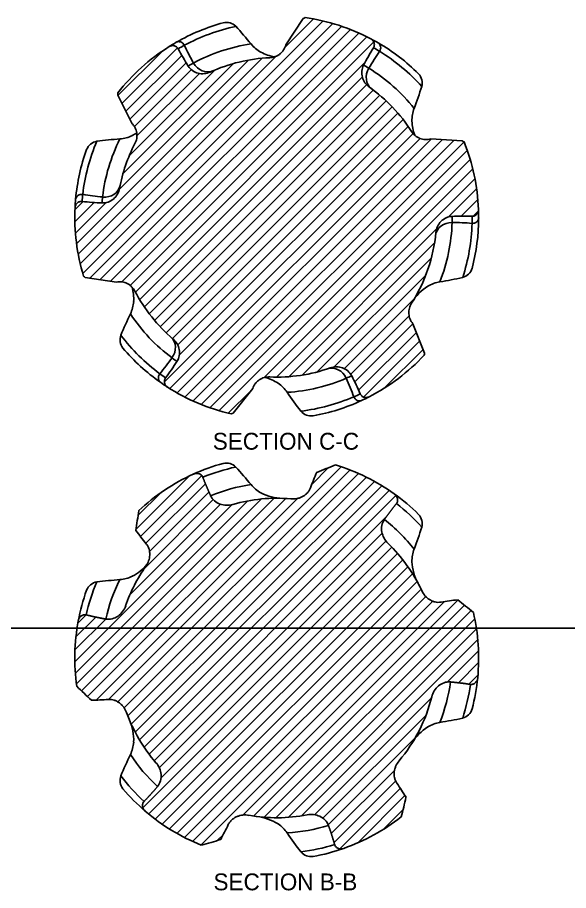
# Model space of a CAD drawing. Header units: inches. Extents: x 1 to 33, y 0.5 to 30.6.
# Drawn here: x 9.19 to 17.37, y 17.6 to 30.58 of the extents above; entities that cross this region are included whole.
import ezdxf
from ezdxf.enums import TextEntityAlignment as Align

# ---------------------------------------------------------------- set-up
doc = ezdxf.new("R2010")
doc.units = ezdxf.units.IN
doc.header["$MEASUREMENT"] = 0
doc.layers.add('Default', color=7, linetype='Continuous')
doc.layers.add('ODG-42319R1', color=7, linetype='Continuous')
doc.styles.add('SEACAD_Solid_Edge_ANSI', font='seans.ttf')

# ---------------------------------------------------------------- blocks, each defined once
blk = doc.blocks.new('SE11')
at = {"layer": 'ODG-42319R1', "linetype": 'Continuous'}
h = blk.add_hatch(dxfattribs=at)
h.set_pattern_fill('LINE', angle=45, style=0)
edge = h.paths.add_edge_path()
edge.add_spline(control_points=[(11.068, 18.924), (11.063, 18.919), (11.059, 18.914), (11.052, 18.902), (11.05, 18.895), (11.046, 18.882), (11.045, 18.875), (11.045, 18.861), (11.045, 18.855), (11.049, 18.834), (11.054, 18.821), (11.068, 18.798), (11.076, 18.787), (11.087, 18.778)], knot_values=[0, 0, 0, 0, 0.125, 0.125, 0.25, 0.25, 0.375, 0.375, 0.5, 0.5, 0.75, 0.75, 1, 1, 1, 1], degree=3, periodic=0)
edge.add_arc((13.039, 21.056), 3, 229.3973, 248.07)
edge.add_line((11.919, 18.273), (11.919, 18.273))
edge.add_arc((9.82, 25.917), 7.927, 285.3543, 287.5215)
edge.add_line((12.206, 18.358), (12.206, 18.358))
edge.add_arc((5.823, 21.748), 7.228, 332.0243, 334.0009)
edge.add_spline(control_points=[(12.32, 18.58), (12.326, 18.594), (12.334, 18.606), (12.353, 18.63), (12.363, 18.641), (12.385, 18.661), (12.397, 18.67), (12.416, 18.682), (12.422, 18.686), (12.435, 18.693), (12.442, 18.696), (12.463, 18.705), (12.477, 18.709), (12.506, 18.717), (12.521, 18.719), (12.565, 18.724), (12.595, 18.723), (12.625, 18.717)], knot_values=[0, 0, 0, 0, 0.125, 0.125, 0.25, 0.25, 0.375, 0.375, 0.4375, 0.4375, 0.5, 0.5, 0.625, 0.625, 0.75, 0.75, 1, 1, 1, 1], degree=3, periodic=0)
edge.add_arc((13.039, 21.056), 2.375, 259.9428, 280.9358)
edge.add_spline(control_points=[(13.49, 18.724), (13.522, 18.73), (13.554, 18.731), (13.602, 18.726), (13.618, 18.723), (13.649, 18.715), (13.664, 18.709), (13.686, 18.699), (13.693, 18.696), (13.707, 18.688), (13.714, 18.683), (13.734, 18.669), (13.746, 18.659), (13.763, 18.642), (13.768, 18.635), (13.778, 18.623), (13.783, 18.616), (13.795, 18.596), (13.802, 18.582), (13.808, 18.566)], knot_values=[0, 0, 0, 0, 0.25, 0.25, 0.375, 0.375, 0.5, 0.5, 0.5625, 0.5625, 0.625, 0.625, 0.75, 0.75, 0.8125, 0.8125, 0.875, 0.875, 1, 1, 1, 1], degree=3, periodic=0)
edge.add_spline(control_points=[(13.808, 18.566), (13.842, 18.473), (13.872, 18.378), (13.9, 18.283)], knot_values=[0.755543, 0.755543, 0.755543, 0.755543, 0.908678, 0.908678, 0.908678, 0.908678], weights=[0.989276, 0.990492, 0.992073, 0.994019], degree=3, periodic=0)
edge.add_spline(control_points=[(13.9, 18.283), (13.902, 18.276), (13.904, 18.27), (13.911, 18.258), (13.916, 18.253), (13.925, 18.243), (13.931, 18.239), (13.942, 18.231), (13.949, 18.228), (13.968, 18.221), (13.982, 18.219), (14.009, 18.219), (14.023, 18.222), (14.036, 18.226)], knot_values=[0, 0, 0, 0, 0.125, 0.125, 0.25, 0.25, 0.375, 0.375, 0.5, 0.5, 0.75, 0.75, 1, 1, 1, 1], degree=3, periodic=0)
edge.add_arc((13.039, 21.056), 3, 289.3973, 308.07)
edge.add_line((14.889, 18.694), (14.889, 18.694))
edge.add_arc((7.219, 20.698), 7.927, 345.3543, 347.5215)
edge.add_line((14.959, 18.986), (14.959, 18.986))
edge.add_arc((8.832, 15.153), 7.228, 32.0243, 34.0009)
edge.add_spline(control_points=[(14.824, 19.195), (14.815, 19.207), (14.808, 19.22), (14.796, 19.248), (14.792, 19.263), (14.786, 19.292), (14.784, 19.306), (14.783, 19.329), (14.783, 19.336), (14.784, 19.351), (14.785, 19.359), (14.787, 19.381), (14.79, 19.395), (14.798, 19.424), (14.804, 19.438), (14.822, 19.479), (14.838, 19.504), (14.857, 19.527)], knot_values=[0, 0, 0, 0, 0.125, 0.125, 0.25, 0.25, 0.375, 0.375, 0.4375, 0.4375, 0.5, 0.5, 0.625, 0.625, 0.75, 0.75, 1, 1, 1, 1], degree=3, periodic=0)
edge.add_arc((13.039, 21.056), 2.375, 319.9428, 345.9358)
edge.add_spline(control_points=[(15.343, 20.479), (15.351, 20.51), (15.364, 20.54), (15.388, 20.581), (15.398, 20.594), (15.419, 20.619), (15.43, 20.63), (15.448, 20.646), (15.455, 20.651), (15.468, 20.66), (15.475, 20.664), (15.496, 20.677), (15.51, 20.683), (15.533, 20.691), (15.541, 20.693), (15.557, 20.697), (15.564, 20.698), (15.588, 20.701), (15.604, 20.702), (15.62, 20.7)], knot_values=[0, 0, 0, 0, 0.25, 0.25, 0.375, 0.375, 0.5, 0.5, 0.5625, 0.5625, 0.625, 0.625, 0.75, 0.75, 0.8125, 0.8125, 0.875, 0.875, 1, 1, 1, 1], degree=3, periodic=0)
edge.add_spline(control_points=[(15.62, 20.7), (15.719, 20.691), (15.818, 20.679), (15.916, 20.664)], knot_values=[0.755543, 0.755543, 0.755543, 0.755543, 0.908678, 0.908678, 0.908678, 0.908678], weights=[0.989276, 0.990492, 0.992073, 0.994019], degree=3, periodic=0)
edge.add_spline(control_points=[(15.916, 20.664), (15.923, 20.663), (15.93, 20.662), (15.944, 20.664), (15.95, 20.665), (15.963, 20.67), (15.969, 20.673), (15.981, 20.68), (15.986, 20.685), (16.001, 20.699), (16.009, 20.711), (16.02, 20.736), (16.024, 20.749), (16.025, 20.763)], knot_values=[0, 0, 0, 0, 0.125, 0.125, 0.25, 0.25, 0.375, 0.375, 0.5, 0.5, 0.75, 0.75, 1, 1, 1, 1], degree=3, periodic=0)
edge.add_arc((13.039, 21.056), 3, 354.3973, 373.07)
edge.add_line((15.962, 21.734), (15.962, 21.734))
edge.add_arc((10.904, 15.63), 7.927, 50.3543, 52.5215)
edge.add_line((15.727, 21.921), (15.727, 21.921))
edge.add_arc((16.611, 14.748), 7.228, 97.0243, 99.0009)
edge.add_spline(control_points=[(15.48, 21.886), (15.465, 21.884), (15.45, 21.883), (15.42, 21.884), (15.405, 21.886), (15.376, 21.893), (15.362, 21.898), (15.342, 21.906), (15.335, 21.91), (15.321, 21.917), (15.315, 21.92), (15.296, 21.932), (15.284, 21.941), (15.262, 21.96), (15.251, 21.971), (15.222, 22.005), (15.206, 22.03), (15.193, 22.057)], knot_values=[0, 0, 0, 0, 0.125, 0.125, 0.25, 0.25, 0.375, 0.375, 0.4375, 0.4375, 0.5, 0.5, 0.625, 0.625, 0.75, 0.75, 1, 1, 1, 1], degree=3, periodic=0)
edge.add_arc((13.039, 21.056), 2.375, 24.9428, 45.9358)
edge.add_spline(control_points=[(14.691, 22.762), (14.668, 22.785), (14.648, 22.811), (14.625, 22.853), (14.618, 22.868), (14.607, 22.898), (14.603, 22.913), (14.599, 22.937), (14.598, 22.945), (14.596, 22.961), (14.596, 22.969), (14.596, 22.993), (14.598, 23.009), (14.602, 23.033), (14.604, 23.041), (14.609, 23.056), (14.611, 23.064), (14.621, 23.086), (14.629, 23.1), (14.638, 23.113)], knot_values=[0, 0, 0, 0, 0.25, 0.25, 0.375, 0.375, 0.5, 0.5, 0.5625, 0.5625, 0.625, 0.625, 0.75, 0.75, 0.8125, 0.8125, 0.875, 0.875, 1, 1, 1, 1], degree=3, periodic=0)
edge.add_spline(control_points=[(14.638, 23.113), (14.695, 23.195), (14.755, 23.274), (14.817, 23.351)], knot_values=[0.755543, 0.755543, 0.755543, 0.755543, 0.908678, 0.908678, 0.908678, 0.908678], weights=[0.989276, 0.990492, 0.992073, 0.994019], degree=3, periodic=0)
edge.add_spline(control_points=[(14.817, 23.351), (14.822, 23.357), (14.825, 23.362), (14.831, 23.375), (14.833, 23.382), (14.835, 23.395), (14.836, 23.402), (14.835, 23.416), (14.834, 23.422), (14.829, 23.442), (14.823, 23.455), (14.807, 23.477), (14.797, 23.487), (14.786, 23.495)], knot_values=[0, 0, 0, 0, 0.125, 0.125, 0.25, 0.25, 0.375, 0.375, 0.5, 0.5, 0.75, 0.75, 1, 1, 1, 1], degree=3, periodic=0)
edge.add_arc((13.039, 21.056), 3, 54.3973, 73.07)
edge.add_line((13.913, 23.926), (13.913, 23.926))
edge.add_arc((16.67, 16.493), 7.927, 110.3543, 112.5215)
edge.add_line((13.634, 23.816), (13.634, 23.816))
edge.add_arc((20.288, 20.995), 7.228, 157.0243, 159.0009)
edge.add_spline(control_points=[(13.541, 23.585), (13.535, 23.571), (13.528, 23.557), (13.512, 23.532), (13.503, 23.52), (13.483, 23.498), (13.472, 23.488), (13.454, 23.475), (13.448, 23.471), (13.435, 23.463), (13.429, 23.459), (13.409, 23.448), (13.395, 23.442), (13.367, 23.433), (13.352, 23.429), (13.308, 23.42), (13.279, 23.419), (13.249, 23.422)], knot_values=[0, 0, 0, 0, 0.125, 0.125, 0.25, 0.25, 0.375, 0.375, 0.4375, 0.4375, 0.5, 0.5, 0.625, 0.625, 0.75, 0.75, 1, 1, 1, 1], degree=3, periodic=0)
edge.add_arc((13.039, 21.056), 2.375, 84.9428, 105.9358)
edge.add_spline(control_points=[(12.387, 23.34), (12.356, 23.331), (12.324, 23.326), (12.276, 23.327), (12.26, 23.329), (12.228, 23.335), (12.212, 23.339), (12.19, 23.347), (12.182, 23.35), (12.168, 23.357), (12.161, 23.361), (12.14, 23.373), (12.127, 23.382), (12.108, 23.398), (12.103, 23.403), (12.092, 23.415), (12.086, 23.421), (12.072, 23.44), (12.064, 23.454), (12.057, 23.469)], knot_values=[0, 0, 0, 0, 0.25, 0.25, 0.375, 0.375, 0.5, 0.5, 0.5625, 0.5625, 0.625, 0.625, 0.75, 0.75, 0.8125, 0.8125, 0.875, 0.875, 1, 1, 1, 1], degree=3, periodic=0)
edge.add_spline(control_points=[(12.057, 23.469), (12.015, 23.559), (11.976, 23.651), (11.941, 23.743)], knot_values=[0.755543, 0.755543, 0.755543, 0.755543, 0.908678, 0.908678, 0.908678, 0.908678], weights=[0.989276, 0.990492, 0.992073, 0.994019], degree=3, periodic=0)
edge.add_spline(control_points=[(11.941, 23.743), (11.938, 23.75), (11.935, 23.756), (11.927, 23.767), (11.922, 23.772), (11.912, 23.781), (11.906, 23.785), (11.894, 23.791), (11.887, 23.793), (11.867, 23.799), (11.853, 23.8), (11.826, 23.797), (11.813, 23.794), (11.8, 23.788)], knot_values=[0, 0, 0, 0, 0.125, 0.125, 0.25, 0.25, 0.375, 0.375, 0.5, 0.5, 0.75, 0.75, 1, 1, 1, 1], degree=3, periodic=0)
edge.add_arc((13.039, 21.056), 3, 114.3973, 133.07)
edge.add_line((10.991, 23.247), (10.991, 23.247))
edge.add_arc((18.806, 21.919), 7.927, 170.3543, 172.5215)
edge.add_line((10.946, 22.951), (10.946, 22.951))
edge.add_arc((16.717, 27.303), 7.228, 217.0243, 219.0009)
edge.add_spline(control_points=[(11.1, 22.754), (11.109, 22.743), (11.117, 22.73), (11.131, 22.703), (11.137, 22.69), (11.146, 22.661), (11.149, 22.647), (11.152, 22.624), (11.152, 22.617), (11.153, 22.602), (11.153, 22.594), (11.152, 22.572), (11.15, 22.557), (11.145, 22.528), (11.141, 22.513), (11.126, 22.471), (11.113, 22.445), (11.095, 22.42)], knot_values=[0, 0, 0, 0, 0.125, 0.125, 0.25, 0.25, 0.375, 0.375, 0.4375, 0.4375, 0.5, 0.5, 0.625, 0.625, 0.75, 0.75, 1, 1, 1, 1], degree=3, periodic=0)
edge.add_arc((13.039, 21.056), 2.375, 144.9428, 160.9358)
edge.add_spline(control_points=[(10.795, 21.832), (10.784, 21.801), (10.769, 21.772), (10.741, 21.733), (10.73, 21.721), (10.707, 21.698), (10.695, 21.688), (10.675, 21.674), (10.668, 21.67), (10.655, 21.662), (10.647, 21.658), (10.625, 21.648), (10.61, 21.642), (10.587, 21.637), (10.579, 21.635), (10.563, 21.633), (10.555, 21.632), (10.531, 21.631), (10.515, 21.632), (10.499, 21.635)], knot_values=[0, 0, 0, 0, 0.25, 0.25, 0.375, 0.375, 0.5, 0.5, 0.5625, 0.5625, 0.625, 0.625, 0.75, 0.75, 0.8125, 0.8125, 0.875, 0.875, 1, 1, 1, 1], degree=3, periodic=0)
edge.add_spline(control_points=[(10.499, 21.635), (10.401, 21.653), (10.304, 21.673), (10.208, 21.697)], knot_values=[0.755543, 0.755543, 0.755543, 0.755543, 0.908678, 0.908678, 0.908678, 0.908678], weights=[0.989276, 0.990492, 0.992073, 0.994019], degree=3, periodic=0)
edge.add_spline(control_points=[(10.208, 21.697), (10.201, 21.699), (10.194, 21.7), (10.18, 21.7), (10.173, 21.699), (10.16, 21.695), (10.154, 21.693), (10.142, 21.686), (10.136, 21.682), (10.12, 21.669), (10.111, 21.658), (10.098, 21.634), (10.093, 21.621), (10.091, 21.608)], knot_values=[0, 0, 0, 0, 0.125, 0.125, 0.25, 0.25, 0.375, 0.375, 0.5, 0.5, 0.75, 0.75, 1, 1, 1, 1], degree=3, periodic=0)
edge.add_arc((13.039, 21.056), 3, 169.3973, 188.07)
edge.add_line((10.069, 20.635), (10.069, 20.635))
edge.add_arc((15.64, 26.275), 7.927, 225.3543, 227.5215)
edge.add_line((10.286, 20.428), (10.286, 20.428))
edge.add_arc((10.031, 27.651), 7.228, 272.0243, 274.0009)
edge.add_spline(control_points=[(10.535, 20.441), (10.55, 20.442), (10.565, 20.442), (10.595, 20.438), (10.61, 20.435), (10.638, 20.425), (10.652, 20.42), (10.672, 20.409), (10.678, 20.405), (10.691, 20.397), (10.697, 20.393), (10.715, 20.38), (10.726, 20.37), (10.747, 20.348), (10.756, 20.337), (10.783, 20.3), (10.796, 20.274), (10.807, 20.246)], knot_values=[0, 0, 0, 0, 0.125, 0.125, 0.25, 0.25, 0.375, 0.375, 0.4375, 0.4375, 0.5, 0.5, 0.625, 0.625, 0.75, 0.75, 1, 1, 1, 1], degree=3, periodic=0)
edge.add_arc((13.039, 21.056), 2.375, 199.9428, 220.9358)
edge.add_spline(control_points=[(11.245, 19.5), (11.266, 19.475), (11.284, 19.448), (11.303, 19.404), (11.309, 19.389), (11.317, 19.357), (11.32, 19.342), (11.322, 19.318), (11.322, 19.31), (11.322, 19.293), (11.322, 19.285), (11.32, 19.261), (11.317, 19.246), (11.31, 19.222), (11.308, 19.215), (11.302, 19.2), (11.298, 19.192), (11.287, 19.171), (11.278, 19.158), (11.268, 19.146)], knot_values=[0, 0, 0, 0, 0.25, 0.25, 0.375, 0.375, 0.5, 0.5, 0.5625, 0.5625, 0.625, 0.625, 0.75, 0.75, 0.8125, 0.8125, 0.875, 0.875, 1, 1, 1, 1], degree=3, periodic=0)
edge.add_spline(control_points=[(11.268, 19.146), (11.203, 19.069), (11.137, 18.996), (11.068, 18.924)], knot_values=[0.755543, 0.755543, 0.755543, 0.755543, 0.908678, 0.908678, 0.908678, 0.908678], weights=[0.989276, 0.990492, 0.992073, 0.994019], degree=3, periodic=0)
at = {"layer": 'ODG-42319R1', "color": 7, "linetype": 'Continuous'}
for centre, radius, start, end in [((13.039, 21.056), 3, 105.372, 114.3973), ((13.039, 21.056), 2.903, 102.0618, 112.2385), ((12.289, 23.748), 0.205, 45.7145, 102.7012), ((8.026, 19.884), 5.958, 38.9911, 42.3128), ((16.67, 16.493), 7.927, 110.3543, 112.5215), ((13.039, 21.056), 3, 54.3973, 73.07), ((13.039, 21.056), 3, 114.3973, 133.07), ((20.288, 20.995), 7.228, 157.0243, 159.0009), ((13.039, 21.056), 2.605, 98.4269, 112.1571), ((13.078, 23.99), 0.552, 220.2612, 240.1784), ((13.133, 24.129), 0.7, 242.0075, 269.4585), ((13.039, 21.056), 3, 45.372, 54.3973), ((13.039, 21.056), 2.375, 84.9428, 105.9358), ((18.806, 21.919), 7.927, 170.3543, 172.5215), ((13.04, 21.056), 2.903, 42.0618, 52.2385), ((13.04, 21.056), 2.605, 38.4269, 52.1571), ((14.996, 23.052), 0.205, 345.7145, 42.7012), ((9.518, 24.811), 5.958, 338.9911, 342.3128), ((16.717, 27.303), 7.228, 217.0243, 219.0009), ((13.039, 21.056), 2.375, 24.9428, 45.9358), ((15.6, 22.489), 0.552, 160.2612, 180.1784), ((15.748, 22.512), 0.7, 182.0075, 209.4585), ((13.039, 21.056), 2.375, 144.9428, 160.9358), ((10.575, 22.895), 0.7, 297.0075, 320.0263), ((11.124, 16.277), 5.958, 93.9911, 97.3128), ((13.039, 21.056), 2.605, 153.4269, 167.1571), ((10.659, 22.771), 0.552, 275.2612, 295.1784), ((13.039, 21.056), 3, 160.372, 169.3973), ((13.039, 21.056), 2.903, 157.0618, 167.2385), ((10.404, 21.986), 0.205, 100.7145, 157.7012), ((16.611, 14.748), 7.228, 97.0243, 99.0009), ((10.904, 15.63), 7.927, 50.3543, 52.5215), ((13.039, 21.056), 3, 354.3973, 13.07), ((13.039, 21.056), 3, 169.3973, 188.07), ((13.04, 21.056), 2.605, 338.4269, 352.1571), ((13.04, 21.056), 2.903, 342.0618, 352.2385), ((13.039, 21.056), 3, 345.372, 354.3973), ((15.64, 26.275), 7.927, 225.3543, 227.5215), ((10.031, 27.651), 7.228, 272.0243, 274.0009), ((13.039, 21.056), 2.375, 319.9428, 345.9358), ((15.746, 20.359), 0.205, 285.7145, 342.7012), ((13.039, 21.056), 2.375, 199.9428, 220.9358), ((10.214, 19.842), 0.7, 357.0075, 24.4585), ((14.531, 25.983), 5.958, 278.9911, 282.3128), ((15.654, 19.438), 0.7, 122.0075, 149.4585), ((15.561, 19.555), 0.552, 100.2612, 120.1784), ((10.364, 19.851), 0.552, 335.2612, 355.1784), ((16.22, 17.008), 5.958, 153.9911, 157.3128), ((13.039, 21.056), 2.605, 213.4269, 227.1571), ((10.916, 19.238), 0.205, 160.7145, 217.7012), ((13.039, 21.055), 2.903, 217.0618, 227.2385), ((13.039, 21.056), 3, 220.372, 229.3973), ((8.832, 15.153), 7.228, 32.0243, 34.0009), ((7.219, 20.698), 7.927, 345.3543, 347.5215), ((13.039, 21.056), 3, 229.3973, 248.07), ((13.039, 21.056), 2.375, 259.9428, 280.9358), ((12.678, 18.002), 0.7, 57.0075, 84.4585), ((13.039, 21.056), 3, 289.3973, 308.07), ((5.823, 21.748), 7.228, 332.0243, 334.0009), ((12.745, 18.137), 0.552, 35.2612, 55.1784), ((13.039, 21.056), 2.605, 273.4269, 287.1571), ((18.135, 21.786), 5.958, 213.9911, 217.3128), ((9.82, 25.917), 7.927, 285.3543, 287.5215), ((13.04, 21.055), 2.903, 277.0618, 287.2385), ((13.552, 18.308), 0.205, 220.7145, 277.7012), ((13.039, 21.056), 3, 280.372, 289.3973)]:
    blk.add_arc(centre, radius, start, end, dxfattribs=at)
for points, knots in [([(11.941, 23.743), (11.938, 23.75), (11.935, 23.756), (11.927, 23.767), (11.922, 23.772), (11.912, 23.781), (11.906, 23.785), (11.894, 23.791), (11.887, 23.793), (11.867, 23.799), (11.853, 23.8), (11.826, 23.797), (11.813, 23.794), (11.8, 23.788)], [0, 0, 0, 0, 0.125, 0.125, 0.25, 0.25, 0.375, 0.375, 0.5, 0.5, 0.75, 0.75, 1, 1, 1, 1]), ([(13.249, 23.422), (13.279, 23.419), (13.308, 23.42), (13.352, 23.429), (13.367, 23.433), (13.395, 23.442), (13.409, 23.448), (13.429, 23.459), (13.435, 23.463), (13.448, 23.471), (13.454, 23.475), (13.472, 23.488), (13.483, 23.498), (13.503, 23.52), (13.512, 23.532), (13.528, 23.557), (13.535, 23.571), (13.541, 23.585)], [0, 0, 0, 0, 0.25, 0.25, 0.375, 0.375, 0.5, 0.5, 0.5625, 0.5625, 0.625, 0.625, 0.75, 0.75, 0.875, 0.875, 1, 1, 1, 1]), ([(14.817, 23.351), (14.822, 23.357), (14.825, 23.362), (14.831, 23.375), (14.833, 23.382), (14.835, 23.395), (14.836, 23.402), (14.835, 23.416), (14.834, 23.422), (14.829, 23.442), (14.823, 23.455), (14.807, 23.477), (14.797, 23.487), (14.786, 23.495)], [0, 0, 0, 0, 0.125, 0.125, 0.25, 0.25, 0.375, 0.375, 0.5, 0.5, 0.75, 0.75, 1, 1, 1, 1]), ([(12.057, 23.469), (12.084, 23.41), (12.137, 23.366), (12.258, 23.323), (12.325, 23.322), (12.387, 23.34)], [0, 0, 0, 0, 0.5, 0.5, 1, 1, 1, 1]), ([(14.638, 23.113), (14.6, 23.06), (14.589, 22.992), (14.612, 22.866), (14.645, 22.807), (14.691, 22.762)], [0, 0, 0, 0, 0.5, 0.5, 1, 1, 1, 1]), ([(11.095, 22.42), (11.113, 22.445), (11.126, 22.471), (11.141, 22.513), (11.145, 22.528), (11.15, 22.557), (11.152, 22.572), (11.153, 22.594), (11.153, 22.602), (11.152, 22.617), (11.152, 22.624), (11.149, 22.647), (11.146, 22.661), (11.137, 22.69), (11.131, 22.703), (11.117, 22.73), (11.109, 22.743), (11.1, 22.754)], [0, 0, 0, 0, 0.25, 0.25, 0.375, 0.375, 0.5, 0.5, 0.5625, 0.5625, 0.625, 0.625, 0.75, 0.75, 0.875, 0.875, 1, 1, 1, 1]), ([(15.193, 22.057), (15.206, 22.03), (15.222, 22.005), (15.251, 21.971), (15.262, 21.96), (15.284, 21.941), (15.296, 21.932), (15.315, 21.92), (15.321, 21.917), (15.335, 21.91), (15.342, 21.906), (15.362, 21.898), (15.376, 21.893), (15.405, 21.886), (15.42, 21.884), (15.45, 21.883), (15.465, 21.884), (15.48, 21.886)], [0, 0, 0, 0, 0.25, 0.25, 0.375, 0.375, 0.5, 0.5, 0.5625, 0.5625, 0.625, 0.625, 0.75, 0.75, 0.875, 0.875, 1, 1, 1, 1]), ([(10.499, 21.635), (10.563, 21.624), (10.629, 21.642), (10.734, 21.716), (10.773, 21.77), (10.795, 21.832)], [0, 0, 0, 0, 0.5, 0.5, 1, 1, 1, 1]), ([(10.208, 21.697), (10.201, 21.699), (10.194, 21.7), (10.18, 21.7), (10.173, 21.699), (10.16, 21.695), (10.154, 21.693), (10.142, 21.686), (10.136, 21.682), (10.12, 21.669), (10.111, 21.658), (10.098, 21.634), (10.093, 21.621), (10.091, 21.608)], [0, 0, 0, 0, 0.125, 0.125, 0.25, 0.25, 0.375, 0.375, 0.5, 0.5, 0.75, 0.75, 1, 1, 1, 1]), ([(15.62, 20.7), (15.556, 20.706), (15.491, 20.682), (15.393, 20.599), (15.359, 20.541), (15.343, 20.479)], [0, 0, 0, 0, 0.5, 0.5, 1, 1, 1, 1]), ([(15.916, 20.664), (15.923, 20.663), (15.93, 20.662), (15.944, 20.664), (15.95, 20.665), (15.963, 20.67), (15.969, 20.673), (15.981, 20.68), (15.986, 20.685), (16.001, 20.699), (16.009, 20.711), (16.02, 20.736), (16.024, 20.749), (16.025, 20.763)], [0, 0, 0, 0, 0.125, 0.125, 0.25, 0.25, 0.375, 0.375, 0.5, 0.5, 0.75, 0.75, 1, 1, 1, 1]), ([(10.807, 20.246), (10.796, 20.274), (10.783, 20.3), (10.756, 20.337), (10.747, 20.348), (10.726, 20.37), (10.715, 20.38), (10.697, 20.393), (10.691, 20.397), (10.678, 20.405), (10.672, 20.409), (10.652, 20.42), (10.638, 20.425), (10.61, 20.435), (10.595, 20.438), (10.565, 20.442), (10.55, 20.442), (10.535, 20.441)], [0, 0, 0, 0, 0.25, 0.25, 0.375, 0.375, 0.5, 0.5, 0.5625, 0.5625, 0.625, 0.625, 0.75, 0.75, 0.875, 0.875, 1, 1, 1, 1]), ([(11.268, 19.146), (11.309, 19.195), (11.327, 19.262), (11.315, 19.389), (11.288, 19.451), (11.245, 19.5)], [0, 0, 0, 0, 0.5, 0.5, 1, 1, 1, 1]), ([(14.857, 19.527), (14.838, 19.504), (14.822, 19.479), (14.804, 19.438), (14.798, 19.424), (14.79, 19.395), (14.787, 19.381), (14.785, 19.359), (14.784, 19.351), (14.783, 19.336), (14.783, 19.329), (14.784, 19.306), (14.786, 19.292), (14.792, 19.263), (14.796, 19.248), (14.808, 19.22), (14.815, 19.207), (14.824, 19.195)], [0, 0, 0, 0, 0.25, 0.25, 0.375, 0.375, 0.5, 0.5, 0.5625, 0.5625, 0.625, 0.625, 0.75, 0.75, 0.875, 0.875, 1, 1, 1, 1]), ([(11.068, 18.924), (11.063, 18.919), (11.059, 18.914), (11.052, 18.902), (11.05, 18.895), (11.046, 18.882), (11.045, 18.875), (11.045, 18.861), (11.045, 18.855), (11.049, 18.834), (11.054, 18.821), (11.068, 18.798), (11.076, 18.787), (11.087, 18.778)], [0, 0, 0, 0, 0.125, 0.125, 0.25, 0.25, 0.375, 0.375, 0.5, 0.5, 0.75, 0.75, 1, 1, 1, 1]), ([(12.625, 18.717), (12.595, 18.723), (12.565, 18.724), (12.521, 18.719), (12.506, 18.717), (12.477, 18.709), (12.463, 18.705), (12.442, 18.696), (12.435, 18.693), (12.422, 18.686), (12.416, 18.682), (12.397, 18.67), (12.385, 18.661), (12.363, 18.641), (12.353, 18.63), (12.334, 18.606), (12.326, 18.594), (12.32, 18.58)], [0, 0, 0, 0, 0.25, 0.25, 0.375, 0.375, 0.5, 0.5, 0.5625, 0.5625, 0.625, 0.625, 0.75, 0.75, 0.875, 0.875, 1, 1, 1, 1]), ([(13.808, 18.566), (13.786, 18.627), (13.737, 18.676), (13.62, 18.73), (13.553, 18.736), (13.49, 18.724)], [0, 0, 0, 0, 0.5, 0.5, 1, 1, 1, 1]), ([(13.9, 18.283), (13.902, 18.276), (13.904, 18.27), (13.911, 18.258), (13.916, 18.253), (13.925, 18.243), (13.931, 18.239), (13.942, 18.231), (13.949, 18.228), (13.968, 18.221), (13.982, 18.219), (14.009, 18.219), (14.023, 18.222), (14.036, 18.226)], [0, 0, 0, 0, 0.125, 0.125, 0.25, 0.25, 0.375, 0.375, 0.5, 0.5, 0.75, 0.75, 1, 1, 1, 1])]:
    blk.add_open_spline(points, degree=3, knots=knots, dxfattribs=at)
for points in [[(11.941, 23.743), (11.976, 23.651), (12.015, 23.559), (12.057, 23.469)], [(14.817, 23.351), (14.755, 23.274), (14.695, 23.195), (14.638, 23.113)], [(10.208, 21.697), (10.304, 21.673), (10.401, 21.653), (10.499, 21.635)], [(15.916, 20.664), (15.818, 20.679), (15.719, 20.691), (15.62, 20.7)], [(11.068, 18.924), (11.137, 18.996), (11.203, 19.069), (11.268, 19.146)], [(13.9, 18.283), (13.872, 18.378), (13.842, 18.473), (13.808, 18.566)]]:
    blk.add_rational_spline(points, [0.994019180582, 0.992073471432, 0.990492299028, 0.989275663369], degree=3, dxfattribs=at)
blk = doc.blocks.new('SE12')
at = {"layer": 'ODG-42319R1', "linetype": 'Continuous'}
h = blk.add_hatch(dxfattribs=at)
h.set_pattern_fill('LINE', angle=45, style=0)
edge = h.paths.add_edge_path()
edge.add_spline(control_points=[(12.362, 24.684), (12.371, 24.688), (12.381, 24.692), (12.39, 24.697)], knot_values=[0, 0, 0, 0, 1, 1, 1, 1], degree=3, periodic=0)
edge.add_line((12.39, 24.697), (12.682, 25.064))
edge.add_spline(control_points=[(12.682, 25.064), (12.686, 25.077), (12.692, 25.089), (12.705, 25.113), (12.713, 25.124), (12.729, 25.146), (12.738, 25.156), (12.758, 25.174), (12.769, 25.183), (12.792, 25.198), (12.804, 25.205), (12.828, 25.216), (12.841, 25.221), (12.881, 25.232), (12.907, 25.235), (12.935, 25.234)], knot_values=[0, 0, 0, 0, 0.125, 0.125, 0.25, 0.25, 0.375, 0.375, 0.5, 0.5, 0.625, 0.625, 0.75, 0.75, 1, 1, 1, 1], degree=3, periodic=0)
edge.add_arc((13.039, 27.606), 2.375, 267.4784, 289.5851)
edge.add_spline(control_points=[(13.835, 25.369), (13.85, 25.374), (13.865, 25.378), (13.895, 25.383), (13.911, 25.385), (13.941, 25.385), (13.957, 25.384), (13.987, 25.378), (14.002, 25.375), (14.031, 25.364), (14.045, 25.358), (14.072, 25.342), (14.084, 25.333), (14.102, 25.318), (14.107, 25.313), (14.118, 25.302), (14.123, 25.296), (14.137, 25.278), (14.145, 25.265), (14.153, 25.251)], knot_values=[0, 0, 0, 0, 0.125, 0.125, 0.25, 0.25, 0.375, 0.375, 0.5, 0.5, 0.625, 0.625, 0.75, 0.75, 0.8125, 0.8125, 0.875, 0.875, 1, 1, 1, 1], degree=3, periodic=0)
edge.add_spline(control_points=[(14.153, 25.251), (14.198, 25.163), (14.241, 25.074), (14.281, 24.983)], knot_values=[0, 0, 0, 0, 1, 1, 1, 1], degree=3, periodic=0)
edge.add_spline(control_points=[(14.281, 24.983), (14.283, 24.977), (14.286, 24.971), (14.294, 24.961), (14.299, 24.956), (14.308, 24.947), (14.313, 24.944), (14.325, 24.937), (14.331, 24.934), (14.343, 24.931), (14.349, 24.929), (14.362, 24.928), (14.369, 24.928), (14.382, 24.929), (14.388, 24.93), (14.401, 24.934), (14.407, 24.936), (14.413, 24.939)], knot_values=[0, 0, 0, 0, 0.125, 0.125, 0.25, 0.25, 0.375, 0.375, 0.5, 0.5, 0.625, 0.625, 0.75, 0.75, 0.875, 0.875, 1, 1, 1, 1], degree=3, periodic=0)
edge.add_arc((13.039, 27.606), 3, 297.2398, 316.9476)
edge.add_line((15.232, 25.558), (15.232, 25.558))
edge.add_spline(control_points=[(15.232, 25.558), (15.233, 25.569), (15.234, 25.579), (15.235, 25.589)], knot_values=[0, 0, 0, 0, 1, 1, 1, 1], degree=3, periodic=0)
edge.add_line((15.235, 25.589), (15.063, 26.025))
edge.add_spline(control_points=[(15.063, 26.025), (15.054, 26.036), (15.046, 26.047), (15.031, 26.07), (15.025, 26.082), (15.015, 26.108), (15.011, 26.12), (15.005, 26.147), (15.003, 26.16), (15.001, 26.188), (15.001, 26.201), (15.004, 26.228), (15.006, 26.242), (15.016, 26.281), (15.027, 26.306), (15.042, 26.329)], knot_values=[0, 0, 0, 0, 0.125, 0.125, 0.25, 0.25, 0.375, 0.375, 0.5, 0.5, 0.625, 0.625, 0.75, 0.75, 1, 1, 1, 1], degree=3, periodic=0)
edge.add_arc((13.039, 27.606), 2.375, 327.4784, 354.5851)
edge.add_spline(control_points=[(15.404, 27.382), (15.405, 27.398), (15.408, 27.413), (15.416, 27.443), (15.421, 27.457), (15.434, 27.485), (15.442, 27.498), (15.459, 27.524), (15.469, 27.536), (15.49, 27.557), (15.502, 27.567), (15.527, 27.585), (15.541, 27.592), (15.562, 27.602), (15.569, 27.605), (15.584, 27.61), (15.591, 27.612), (15.613, 27.617), (15.629, 27.619), (15.644, 27.62)], knot_values=[0, 0, 0, 0, 0.125, 0.125, 0.25, 0.25, 0.375, 0.375, 0.5, 0.5, 0.625, 0.625, 0.75, 0.75, 0.8125, 0.8125, 0.875, 0.875, 1, 1, 1, 1], degree=3, periodic=0)
edge.add_spline(control_points=[(15.644, 27.62), (15.743, 27.624), (15.842, 27.625), (15.941, 27.623)], knot_values=[0, 0, 0, 0, 1, 1, 1, 1], degree=3, periodic=0)
edge.add_spline(control_points=[(15.941, 27.623), (15.948, 27.622), (15.954, 27.623), (15.967, 27.625), (15.973, 27.627), (15.985, 27.632), (15.991, 27.636), (16.002, 27.643), (16.007, 27.647), (16.015, 27.657), (16.019, 27.662), (16.026, 27.673), (16.029, 27.679), (16.033, 27.691), (16.035, 27.698), (16.037, 27.71), (16.037, 27.717), (16.037, 27.723)], knot_values=[0, 0, 0, 0, 0.125, 0.125, 0.25, 0.25, 0.375, 0.375, 0.5, 0.5, 0.625, 0.625, 0.75, 0.75, 0.875, 0.875, 1, 1, 1, 1], degree=3, periodic=0)
edge.add_arc((13.039, 27.606), 3, 2.2398, 21.9476)
edge.add_line((15.822, 28.727), (15.822, 28.728))
edge.add_spline(control_points=[(15.822, 28.728), (15.813, 28.733), (15.804, 28.738), (15.795, 28.743)], knot_values=[0, 0, 0, 0, 1, 1, 1, 1], degree=3, periodic=0)
edge.add_line((15.795, 28.743), (15.327, 28.772))
edge.add_spline(control_points=[(15.327, 28.772), (15.314, 28.768), (15.301, 28.765), (15.274, 28.762), (15.26, 28.762), (15.233, 28.763), (15.219, 28.765), (15.193, 28.771), (15.18, 28.775), (15.154, 28.785), (15.142, 28.791), (15.119, 28.804), (15.107, 28.812), (15.076, 28.838), (15.058, 28.858), (15.043, 28.882)], knot_values=[0, 0, 0, 0, 0.125, 0.125, 0.25, 0.25, 0.375, 0.375, 0.5, 0.5, 0.625, 0.625, 0.75, 0.75, 1, 1, 1, 1], degree=3, periodic=0)
edge.add_arc((13.039, 27.606), 2.375, 32.4784, 54.5851)
edge.add_spline(control_points=[(14.416, 29.542), (14.403, 29.551), (14.391, 29.561), (14.369, 29.583), (14.359, 29.594), (14.342, 29.619), (14.334, 29.633), (14.321, 29.66), (14.315, 29.675), (14.307, 29.704), (14.304, 29.72), (14.302, 29.75), (14.302, 29.766), (14.304, 29.789), (14.306, 29.796), (14.309, 29.811), (14.31, 29.819), (14.317, 29.841), (14.323, 29.855), (14.33, 29.869)], knot_values=[0, 0, 0, 0, 0.125, 0.125, 0.25, 0.25, 0.375, 0.375, 0.5, 0.5, 0.625, 0.625, 0.75, 0.75, 0.8125, 0.8125, 0.875, 0.875, 1, 1, 1, 1], degree=3, periodic=0)
edge.add_spline(control_points=[(14.33, 29.869), (14.376, 29.957), (14.425, 30.043), (14.476, 30.128)], knot_values=[0, 0, 0, 0, 1, 1, 1, 1], degree=3, periodic=0)
edge.add_spline(control_points=[(14.476, 30.128), (14.48, 30.133), (14.482, 30.139), (14.487, 30.151), (14.488, 30.158), (14.49, 30.171), (14.49, 30.177), (14.488, 30.19), (14.487, 30.197), (14.483, 30.209), (14.481, 30.215), (14.475, 30.226), (14.471, 30.232), (14.463, 30.242), (14.458, 30.246), (14.448, 30.254), (14.442, 30.258), (14.437, 30.261)], knot_values=[0, 0, 0, 0, 0.125, 0.125, 0.25, 0.25, 0.375, 0.375, 0.5, 0.5, 0.625, 0.625, 0.75, 0.75, 0.875, 0.875, 1, 1, 1, 1], degree=3, periodic=0)
edge.add_arc((13.039, 27.606), 3, 62.2398, 81.9476)
edge.add_spline(control_points=[(13.46, 30.577), (13.45, 30.572), (13.441, 30.567), (13.432, 30.561)], knot_values=[0, 0, 0, 0, 1, 1, 1, 1], degree=3, periodic=0)
edge.add_line((13.432, 30.561), (13.174, 30.17))
edge.add_spline(control_points=[(13.174, 30.17), (13.17, 30.157), (13.166, 30.144), (13.155, 30.119), (13.149, 30.107), (13.134, 30.084), (13.126, 30.073), (13.107, 30.053), (13.097, 30.044), (13.076, 30.027), (13.065, 30.019), (13.041, 30.006), (13.029, 30), (12.991, 29.986), (12.964, 29.98), (12.937, 29.979)], knot_values=[0, 0, 0, 0, 0.125, 0.125, 0.25, 0.25, 0.375, 0.375, 0.5, 0.5, 0.625, 0.625, 0.75, 0.75, 1, 1, 1, 1], degree=3, periodic=0)
edge.add_arc((13.039, 27.606), 2.375, 92.4784, 114.5851)
edge.add_spline(control_points=[(12.051, 29.766), (12.037, 29.759), (12.023, 29.754), (11.993, 29.746), (11.978, 29.743), (11.947, 29.741), (11.932, 29.74), (11.901, 29.743), (11.886, 29.745), (11.856, 29.753), (11.841, 29.759), (11.814, 29.772), (11.801, 29.779), (11.782, 29.793), (11.776, 29.798), (11.764, 29.808), (11.759, 29.813), (11.743, 29.83), (11.733, 29.842), (11.725, 29.855)], knot_values=[0, 0, 0, 0, 0.125, 0.125, 0.25, 0.25, 0.375, 0.375, 0.5, 0.5, 0.625, 0.625, 0.75, 0.75, 0.8125, 0.8125, 0.875, 0.875, 1, 1, 1, 1], degree=3, periodic=0)
edge.add_spline(control_points=[(11.725, 29.855), (11.672, 29.939), (11.622, 30.024), (11.574, 30.111)], knot_values=[0, 0, 0, 0, 1, 1, 1, 1], degree=3, periodic=0)
edge.add_spline(control_points=[(11.574, 30.111), (11.571, 30.117), (11.567, 30.122), (11.559, 30.132), (11.554, 30.137), (11.544, 30.144), (11.538, 30.148), (11.526, 30.153), (11.52, 30.155), (11.507, 30.158), (11.501, 30.159), (11.488, 30.159), (11.481, 30.159), (11.469, 30.157), (11.462, 30.155), (11.45, 30.15), (11.444, 30.147), (11.439, 30.144)], knot_values=[0, 0, 0, 0, 0.125, 0.125, 0.25, 0.25, 0.375, 0.375, 0.5, 0.5, 0.625, 0.625, 0.75, 0.75, 0.875, 0.875, 1, 1, 1, 1], degree=3, periodic=0)
edge.add_arc((13.039, 27.606), 3, 122.2398, 141.9476)
edge.add_line((10.677, 29.455), (10.677, 29.455))
edge.add_spline(control_points=[(10.677, 29.455), (10.677, 29.445), (10.677, 29.435), (10.677, 29.424)], knot_values=[0, 0, 0, 0, 1, 1, 1, 1], degree=3, periodic=0)
edge.add_line((10.677, 29.424), (10.886, 29.005))
edge.add_spline(control_points=[(10.886, 29.005), (10.896, 28.995), (10.905, 28.985), (10.921, 28.963), (10.928, 28.951), (10.941, 28.927), (10.946, 28.915), (10.954, 28.889), (10.957, 28.875), (10.961, 28.848), (10.962, 28.835), (10.962, 28.808), (10.961, 28.794), (10.954, 28.754), (10.946, 28.728), (10.933, 28.704)], knot_values=[0, 0, 0, 0, 0.125, 0.125, 0.25, 0.25, 0.375, 0.375, 0.5, 0.5, 0.625, 0.625, 0.75, 0.75, 1, 1, 1, 1], degree=3, periodic=0)
edge.add_arc((13.039, 27.606), 2.375, 152.4784, 169.5851)
edge.add_spline(control_points=[(10.703, 28.036), (10.701, 28.02), (10.697, 28.005), (10.686, 27.976), (10.68, 27.962), (10.665, 27.936), (10.656, 27.923), (10.636, 27.899), (10.625, 27.888), (10.602, 27.869), (10.589, 27.86), (10.563, 27.844), (10.549, 27.838), (10.527, 27.83), (10.519, 27.828), (10.504, 27.825), (10.497, 27.823), (10.474, 27.82), (10.459, 27.819), (10.443, 27.82)], knot_values=[0, 0, 0, 0, 0.125, 0.125, 0.25, 0.25, 0.375, 0.375, 0.5, 0.5, 0.625, 0.625, 0.75, 0.75, 0.8125, 0.8125, 0.875, 0.875, 1, 1, 1, 1], degree=3, periodic=0)
edge.add_spline(control_points=[(10.443, 27.82), (10.344, 27.824), (10.245, 27.832), (10.147, 27.843)], knot_values=[0, 0, 0, 0, 1, 1, 1, 1], degree=3, periodic=0)
edge.add_spline(control_points=[(10.147, 27.843), (10.14, 27.844), (10.134, 27.844), (10.121, 27.842), (10.115, 27.841), (10.102, 27.837), (10.096, 27.834), (10.085, 27.828), (10.08, 27.824), (10.07, 27.815), (10.066, 27.81), (10.058, 27.8), (10.055, 27.794), (10.049, 27.782), (10.047, 27.776), (10.044, 27.764), (10.043, 27.757), (10.043, 27.751)], knot_values=[0, 0, 0, 0, 0.125, 0.125, 0.25, 0.25, 0.375, 0.375, 0.5, 0.5, 0.625, 0.625, 0.75, 0.75, 0.875, 0.875, 1, 1, 1, 1], degree=3, periodic=0)
edge.add_arc((13.039, 27.606), 3, 177.2398, 196.9476)
edge.add_line((10.17, 26.732), (10.17, 26.732))
edge.add_spline(control_points=[(10.17, 26.732), (10.178, 26.726), (10.186, 26.72), (10.195, 26.714)], knot_values=[0, 0, 0, 0, 1, 1, 1, 1], degree=3, periodic=0)
edge.add_line((10.195, 26.714), (10.659, 26.644))
edge.add_spline(control_points=[(10.659, 26.644), (10.672, 26.647), (10.686, 26.648), (10.713, 26.649), (10.727, 26.648), (10.754, 26.645), (10.767, 26.642), (10.793, 26.634), (10.805, 26.629), (10.83, 26.617), (10.842, 26.61), (10.864, 26.594), (10.874, 26.585), (10.903, 26.556), (10.92, 26.535), (10.932, 26.51)], knot_values=[0, 0, 0, 0, 0.125, 0.125, 0.25, 0.25, 0.375, 0.375, 0.5, 0.5, 0.625, 0.625, 0.75, 0.75, 1, 1, 1, 1], degree=3, periodic=0)
edge.add_arc((13.039, 27.606), 2.375, 207.4784, 229.5851)
edge.add_spline(control_points=[(11.5, 25.798), (11.511, 25.788), (11.522, 25.777), (11.542, 25.753), (11.551, 25.741), (11.567, 25.714), (11.573, 25.7), (11.584, 25.671), (11.588, 25.657), (11.594, 25.626), (11.595, 25.611), (11.595, 25.58), (11.593, 25.565), (11.589, 25.542), (11.587, 25.535), (11.583, 25.52), (11.58, 25.513), (11.572, 25.491), (11.565, 25.478), (11.556, 25.465)], knot_values=[0, 0, 0, 0, 0.125, 0.125, 0.25, 0.25, 0.375, 0.375, 0.5, 0.5, 0.625, 0.625, 0.75, 0.75, 0.8125, 0.8125, 0.875, 0.875, 1, 1, 1, 1], degree=3, periodic=0)
edge.add_spline(control_points=[(11.556, 25.465), (11.503, 25.381), (11.447, 25.299), (11.388, 25.22)], knot_values=[0, 0, 0, 0, 1, 1, 1, 1], degree=3, periodic=0)
edge.add_spline(control_points=[(11.388, 25.22), (11.384, 25.214), (11.381, 25.209), (11.376, 25.197), (11.374, 25.191), (11.371, 25.178), (11.37, 25.172), (11.371, 25.158), (11.371, 25.152), (11.374, 25.139), (11.376, 25.133), (11.381, 25.121), (11.384, 25.116), (11.392, 25.105), (11.396, 25.1), (11.405, 25.091), (11.41, 25.087), (11.416, 25.083)], knot_values=[0, 0, 0, 0, 0.125, 0.125, 0.25, 0.25, 0.375, 0.375, 0.5, 0.5, 0.625, 0.625, 0.75, 0.75, 0.875, 0.875, 1, 1, 1, 1], degree=3, periodic=0)
edge.add_arc((13.039, 27.606), 3, 237.2398, 256.9476)
at = {"layer": 'ODG-42319R1', "color": 7, "linetype": 'Continuous'}
for p, q in [((13.174, 30.17), (13.432, 30.561)), ((10.886, 29.005), (10.677, 29.424)), ((15.327, 28.772), (15.795, 28.743)), ((10.659, 26.644), (10.195, 26.714)), ((15.063, 26.025), (15.235, 25.589)), ((12.682, 25.064), (12.39, 24.697))]:
    blk.add_line(p, q, dxfattribs=at)
for centre, radius, start, end in [((13.039, 27.606), 3, 105.372, 119.8225), ((12.289, 30.299), 0.205, 45.7145, 102.7012), ((13.039, 27.606), 3, 62.2398, 81.9476), ((13.039, 27.606), 2.903, 102.0622, 118.2415), ((8.026, 26.435), 5.958, 38.9911, 42.3128), ((13.039, 27.606), 3, 59.8225, 62.2398), ((13.039, 27.606), 3, 122.2398, 141.9476), ((13.039, 27.606), 3, 119.8225, 122.2398), ((13.242, 27.328), 3.245, 119.0768, 120.9389), ((15.697, 32.086), 4.466, 205.483, 209.3074), ((13.039, 27.607), 2.605, 98.4257, 118.3395), ((13.078, 30.54), 0.552, 220.2612, 240.1784), ((12.9, 27.291), 3.245, 59.0768, 60.9389), ((13.039, 27.606), 3, 45.372, 59.8225), ((13.133, 30.68), 0.7, 242.0075, 259.5888), ((18.248, 27.544), 4.466, 145.483, 149.3074), ((13.04, 27.606), 2.903, 42.0622, 58.2415), ((12.491, 28.604), 1.466, 117.9776, 121.4641), ((13.039, 27.606), 2.375, 92.4784, 114.5851), ((13.629, 28.581), 1.466, 57.9776, 61.4641), ((13.04, 27.606), 2.605, 38.4257, 58.3395), ((14.996, 29.602), 0.205, 345.7145, 42.7012), ((13.039, 27.606), 2.375, 32.4784, 54.5851), ((9.518, 31.362), 5.958, 338.9911, 342.3128), ((15.6, 29.039), 0.552, 160.2612, 180.1784), ((15.748, 29.062), 0.7, 182.0075, 199.5888), ((10.659, 29.321), 0.552, 275.2612, 295.1784), ((10.575, 29.446), 0.7, 297.0075, 303.2039), ((13.039, 27.606), 2.903, 157.0622, 173.2415), ((10.404, 28.536), 0.205, 100.7145, 157.7012), ((11.124, 22.828), 5.958, 93.9911, 97.3128), ((13.039, 27.606), 2.605, 153.4257, 173.3395), ((13.039, 27.606), 2.375, 152.4784, 169.5851), ((13.039, 27.606), 3, 2.2398, 21.9476), ((13.039, 27.606), 3, 160.372, 174.8225), ((13.384, 27.613), 3.245, 174.0768, 175.9389), ((10.895, 32.353), 4.466, 260.483, 264.3074), ((11.907, 27.729), 1.466, 172.9776, 176.4641), ((13.039, 27.606), 3, 174.8225, 177.2398), ((13.039, 27.606), 3, 177.2398, 196.9476), ((13.039, 27.606), 3, 359.8225, 2.2398), ((13.04, 27.606), 2.605, 338.4257, 358.3395), ((14.178, 27.582), 1.466, 357.9776, 1.4641), ((15.59, 23.065), 4.466, 85.483, 89.3074), ((13.04, 27.606), 2.903, 342.0622, 358.2415), ((12.697, 27.569), 3.245, 359.0768, 0.9389), ((13.039, 27.606), 3, 345.372, 359.8225), ((13.039, 27.606), 2.375, 327.4784, 354.5851), ((15.746, 26.91), 0.205, 285.7145, 342.7012), ((15.561, 26.105), 0.552, 100.2612, 120.1784), ((14.531, 32.533), 5.958, 278.9911, 282.3128), ((10.214, 26.392), 0.7, 357.0075, 14.5888), ((13.039, 27.606), 2.375, 207.4784, 229.5851), ((15.654, 25.989), 0.7, 122.0075, 149.4585), ((10.364, 26.402), 0.552, 335.2612, 355.1784), ((16.22, 23.558), 5.958, 153.9911, 157.3128), ((13.039, 27.606), 2.605, 213.4257, 233.3395), ((10.916, 25.789), 0.205, 160.7145, 217.7012), ((13.039, 27.606), 2.903, 217.0622, 233.2415), ((13.039, 27.606), 3, 220.372, 234.8225), ((7.856, 28.122), 4.466, 320.483, 324.3074), ((12.367, 26.687), 1.466, 232.9776, 236.4641), ((13.039, 27.606), 3, 297.2398, 316.9476), ((13.039, 27.606), 2.375, 267.4784, 289.5851), ((13.206, 27.908), 3.245, 234.0768, 235.9389), ((12.678, 24.553), 0.7, 57.0075, 74.5888), ((13.039, 27.606), 2.605, 273.4257, 293.3395), ((13.499, 26.564), 1.466, 292.9776, 296.4641), ((10.001, 23.375), 4.466, 20.483, 24.3074), ((13.039, 27.606), 3, 234.8225, 237.2398), ((13.039, 27.606), 3, 237.2398, 256.9476), ((12.745, 24.687), 0.552, 35.2612, 55.1784), ((18.135, 28.337), 5.958, 213.9911, 217.3128), ((13.039, 27.606), 2.903, 277.0622, 293.2415), ((12.861, 27.901), 3.245, 294.0768, 295.9389), ((13.039, 27.606), 3, 294.8225, 297.2398), ((13.039, 27.606), 3, 280.372, 294.8225), ((13.552, 24.859), 0.205, 220.7145, 277.7012)]:
    blk.add_arc(centre, radius, start, end, dxfattribs=at)
for centre, major_axis, ratio, start_param, end_param in [((11.594, 30.128), (0.0466, -0.0813), 0.855566, 1.529549, 3.141593), ((14.5, 30.119), (-0.0471, -0.081), 0.855566, 1.529549, 3.141593), ((11.991, 30.013), (-0.1, 0.229), 0.877462, 1.685739, 3.141593), ((14.599, 29.717), (0.149, 0.201), 0.877462, 1.685739, 3.141593), ((10.467, 28.128), (-0.245, 0.05), 0.877462, 1.685739, 3.141593), ((10.145, 27.868), (0.0934, -0.0085), 0.855566, 1.529549, 3.141593), ((15.648, 27.311), (0.248, -0.028), 0.877462, 1.685739, 3.141593), ((15.946, 27.597), (0.0937, -0.0003), 0.855566, 4.671142, 6.283185), ((11.301, 25.639), (0.166, 0.187), 0.877462, 4.827331, 6.283185), ((13.874, 25.117), (0.079, -0.237), 0.877462, 1.685739, 3.141593), ((11.365, 25.231), (0.054, 0.0766), 0.855566, 1.529549, 3.141593), ((14.259, 24.968), (0.0394, -0.0851), 0.855566, 4.671142, 6.283185)]:
    blk.add_ellipse(centre, major_axis=major_axis, ratio=ratio, start_param=start_param, end_param=end_param, dxfattribs=at)
for points in [[(13.46, 30.577), (13.45, 30.572), (13.441, 30.567), (13.432, 30.561)], [(11.574, 30.111), (11.622, 30.024), (11.672, 29.939), (11.725, 29.855)], [(14.476, 30.128), (14.425, 30.043), (14.376, 29.957), (14.33, 29.869)], [(10.677, 29.455), (10.677, 29.445), (10.677, 29.435), (10.677, 29.424)], [(15.822, 28.728), (15.813, 28.733), (15.804, 28.738), (15.795, 28.743)], [(10.147, 27.843), (10.245, 27.832), (10.344, 27.824), (10.443, 27.82)], [(15.941, 27.623), (15.842, 27.625), (15.743, 27.624), (15.644, 27.62)], [(10.17, 26.732), (10.178, 26.726), (10.186, 26.72), (10.195, 26.714)], [(15.232, 25.558), (15.233, 25.569), (15.234, 25.579), (15.235, 25.589)], [(11.388, 25.22), (11.447, 25.299), (11.503, 25.381), (11.556, 25.465)], [(14.281, 24.983), (14.241, 25.074), (14.198, 25.163), (14.153, 25.251)], [(12.362, 24.684), (12.371, 24.688), (12.381, 24.692), (12.39, 24.697)]]:
    blk.add_open_spline(points, degree=3, dxfattribs=at)
for points, knots in [([(14.476, 30.128), (14.48, 30.133), (14.482, 30.139), (14.487, 30.151), (14.488, 30.158), (14.49, 30.171), (14.49, 30.177), (14.488, 30.19), (14.487, 30.197), (14.483, 30.209), (14.481, 30.215), (14.475, 30.226), (14.471, 30.232), (14.463, 30.242), (14.458, 30.246), (14.448, 30.254), (14.442, 30.258), (14.437, 30.261)], [0, 0, 0, 0, 0.125, 0.125, 0.25, 0.25, 0.375, 0.375, 0.5, 0.5, 0.625, 0.625, 0.75, 0.75, 0.875, 0.875, 1, 1, 1, 1]), ([(11.574, 30.111), (11.571, 30.117), (11.567, 30.122), (11.559, 30.132), (11.554, 30.137), (11.544, 30.144), (11.538, 30.148), (11.526, 30.153), (11.52, 30.155), (11.507, 30.158), (11.501, 30.159), (11.488, 30.159), (11.481, 30.159), (11.469, 30.157), (11.462, 30.155), (11.45, 30.15), (11.444, 30.147), (11.439, 30.144)], [0, 0, 0, 0, 0.125, 0.125, 0.25, 0.25, 0.375, 0.375, 0.5, 0.5, 0.625, 0.625, 0.75, 0.75, 0.875, 0.875, 1, 1, 1, 1]), ([(12.937, 29.979), (12.964, 29.98), (12.991, 29.986), (13.029, 30), (13.041, 30.006), (13.065, 30.019), (13.076, 30.027), (13.097, 30.044), (13.107, 30.053), (13.126, 30.073), (13.134, 30.084), (13.149, 30.107), (13.155, 30.119), (13.166, 30.144), (13.17, 30.157), (13.174, 30.17)], [0, 0, 0, 0, 0.25, 0.25, 0.375, 0.375, 0.5, 0.5, 0.625, 0.625, 0.75, 0.75, 0.875, 0.875, 1, 1, 1, 1]), ([(11.725, 29.855), (11.758, 29.803), (11.812, 29.765), (11.93, 29.734), (11.995, 29.74), (12.051, 29.766)], [0, 0, 0, 0, 0.5, 0.5, 1, 1, 1, 1]), ([(14.33, 29.869), (14.301, 29.814), (14.295, 29.749), (14.327, 29.63), (14.365, 29.578), (14.416, 29.542)], [0, 0, 0, 0, 0.5, 0.5, 1, 1, 1, 1]), ([(10.933, 28.704), (10.946, 28.728), (10.954, 28.754), (10.961, 28.794), (10.962, 28.808), (10.962, 28.835), (10.961, 28.848), (10.957, 28.875), (10.954, 28.889), (10.946, 28.915), (10.941, 28.927), (10.928, 28.951), (10.921, 28.963), (10.905, 28.985), (10.896, 28.995), (10.886, 29.005)], [0, 0, 0, 0, 0.25, 0.25, 0.375, 0.375, 0.5, 0.5, 0.625, 0.625, 0.75, 0.75, 0.875, 0.875, 1, 1, 1, 1]), ([(15.043, 28.882), (15.058, 28.858), (15.076, 28.838), (15.107, 28.812), (15.119, 28.804), (15.142, 28.791), (15.154, 28.785), (15.18, 28.775), (15.193, 28.771), (15.219, 28.765), (15.233, 28.763), (15.26, 28.762), (15.274, 28.762), (15.301, 28.765), (15.314, 28.768), (15.327, 28.772)], [0, 0, 0, 0, 0.25, 0.25, 0.375, 0.375, 0.5, 0.5, 0.625, 0.625, 0.75, 0.75, 0.875, 0.875, 1, 1, 1, 1]), ([(10.443, 27.82), (10.505, 27.817), (10.567, 27.839), (10.661, 27.918), (10.692, 27.975), (10.703, 28.036)], [0, 0, 0, 0, 0.5, 0.5, 1, 1, 1, 1]), ([(10.147, 27.843), (10.14, 27.844), (10.134, 27.844), (10.121, 27.842), (10.115, 27.841), (10.102, 27.837), (10.096, 27.834), (10.085, 27.828), (10.08, 27.824), (10.07, 27.815), (10.066, 27.81), (10.058, 27.8), (10.055, 27.794), (10.049, 27.782), (10.047, 27.776), (10.044, 27.764), (10.043, 27.757), (10.043, 27.751)], [0, 0, 0, 0, 0.125, 0.125, 0.25, 0.25, 0.375, 0.375, 0.5, 0.5, 0.625, 0.625, 0.75, 0.75, 0.875, 0.875, 1, 1, 1, 1]), ([(15.941, 27.623), (15.948, 27.622), (15.954, 27.623), (15.967, 27.625), (15.973, 27.627), (15.985, 27.632), (15.991, 27.636), (16.002, 27.643), (16.007, 27.647), (16.015, 27.657), (16.019, 27.662), (16.026, 27.673), (16.029, 27.679), (16.033, 27.691), (16.035, 27.698), (16.037, 27.71), (16.037, 27.717), (16.037, 27.723)], [0, 0, 0, 0, 0.125, 0.125, 0.25, 0.25, 0.375, 0.375, 0.5, 0.5, 0.625, 0.625, 0.75, 0.75, 0.875, 0.875, 1, 1, 1, 1]), ([(15.644, 27.62), (15.582, 27.617), (15.523, 27.59), (15.436, 27.503), (15.41, 27.444), (15.404, 27.382)], [0, 0, 0, 0, 0.5, 0.5, 1, 1, 1, 1]), ([(10.932, 26.51), (10.92, 26.535), (10.903, 26.556), (10.874, 26.585), (10.864, 26.594), (10.842, 26.61), (10.83, 26.617), (10.805, 26.629), (10.793, 26.634), (10.767, 26.642), (10.754, 26.645), (10.727, 26.648), (10.713, 26.649), (10.686, 26.648), (10.672, 26.647), (10.659, 26.644)], [0, 0, 0, 0, 0.25, 0.25, 0.375, 0.375, 0.5, 0.5, 0.625, 0.625, 0.75, 0.75, 0.875, 0.875, 1, 1, 1, 1]), ([(15.042, 26.329), (15.027, 26.306), (15.016, 26.281), (15.006, 26.242), (15.004, 26.228), (15.001, 26.201), (15.001, 26.188), (15.003, 26.16), (15.005, 26.147), (15.011, 26.12), (15.015, 26.108), (15.025, 26.082), (15.031, 26.07), (15.046, 26.047), (15.054, 26.036), (15.063, 26.025)], [0, 0, 0, 0, 0.25, 0.25, 0.375, 0.375, 0.5, 0.5, 0.625, 0.625, 0.75, 0.75, 0.875, 0.875, 1, 1, 1, 1]), ([(11.556, 25.465), (11.59, 25.517), (11.602, 25.581), (11.58, 25.702), (11.547, 25.758), (11.5, 25.798)], [0, 0, 0, 0, 0.5, 0.5, 1, 1, 1, 1]), ([(14.153, 25.251), (14.124, 25.306), (14.074, 25.349), (13.959, 25.39), (13.894, 25.389), (13.835, 25.369)], [0, 0, 0, 0, 0.5, 0.5, 1, 1, 1, 1]), ([(11.388, 25.22), (11.384, 25.214), (11.381, 25.209), (11.376, 25.197), (11.374, 25.191), (11.371, 25.178), (11.37, 25.172), (11.371, 25.158), (11.371, 25.152), (11.374, 25.139), (11.376, 25.133), (11.381, 25.121), (11.384, 25.116), (11.392, 25.105), (11.396, 25.1), (11.405, 25.091), (11.41, 25.087), (11.416, 25.083)], [0, 0, 0, 0, 0.125, 0.125, 0.25, 0.25, 0.375, 0.375, 0.5, 0.5, 0.625, 0.625, 0.75, 0.75, 0.875, 0.875, 1, 1, 1, 1]), ([(12.935, 25.234), (12.907, 25.235), (12.881, 25.232), (12.841, 25.221), (12.828, 25.216), (12.804, 25.205), (12.792, 25.198), (12.769, 25.183), (12.758, 25.174), (12.738, 25.156), (12.729, 25.146), (12.713, 25.124), (12.705, 25.113), (12.692, 25.089), (12.686, 25.077), (12.682, 25.064)], [0, 0, 0, 0, 0.25, 0.25, 0.375, 0.375, 0.5, 0.5, 0.625, 0.625, 0.75, 0.75, 0.875, 0.875, 1, 1, 1, 1]), ([(14.281, 24.983), (14.283, 24.977), (14.286, 24.971), (14.294, 24.961), (14.299, 24.956), (14.308, 24.947), (14.313, 24.944), (14.325, 24.937), (14.331, 24.934), (14.343, 24.931), (14.349, 24.929), (14.362, 24.928), (14.369, 24.928), (14.382, 24.929), (14.388, 24.93), (14.401, 24.934), (14.407, 24.936), (14.413, 24.939)], [0, 0, 0, 0, 0.125, 0.125, 0.25, 0.25, 0.375, 0.375, 0.5, 0.5, 0.625, 0.625, 0.75, 0.75, 0.875, 0.875, 1, 1, 1, 1])]:
    blk.add_open_spline(points, degree=3, knots=knots, dxfattribs=at)

msp = doc.modelspace()

# ---------------------------------------------------------------- linework, layer by layer
at = {"layer": 'Default', "color": 7, "linetype": 'Continuous'}
msp.add_line((33, 21.5), (1, 21.5), dxfattribs=at)

# ---------------------------------------------------------------- block references
at = {"layer": 'Default'}
for name in ['SE12', 'SE11']:
    msp.add_blockref(name, (0, 0), dxfattribs=at)

# ---------------------------------------------------------------- texts
at = {"layer": 'Default', "color": 7, "linetype": 'Continuous', "style": 'SEACAD_Solid_Edge_ANSI'}
for s, p in [('SECTION C-C', (12.089, 24.403)), ('SECTION B-B', (12.1, 17.853))]:
    msp.add_text(s, height=0.25, dxfattribs=at).set_placement(p, align=Align.TOP_LEFT)

doc.saveas('drawing.dxf')
